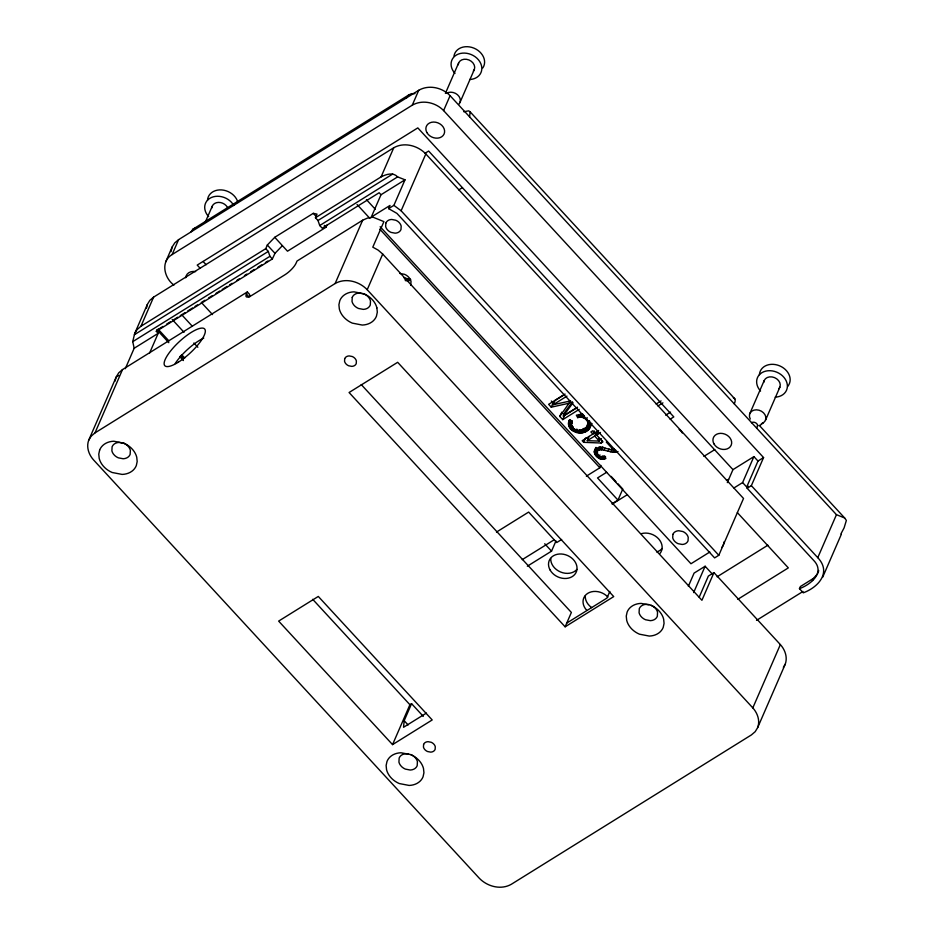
<?xml version="1.0" encoding="UTF-8"?>
<svg xmlns="http://www.w3.org/2000/svg" width="934" height="934" viewBox="0 0 934 934"><rect width="100%" height="100%" fill="white"/><g stroke="black" fill="none" stroke-linecap="round" stroke-linejoin="round"><path stroke-width="1.4" d="M589.424 421.456C589.693 433.738 567.02 433.026 572.285 420.942M125.284 368.708L134.169 348.265L132.745 341.646L134.613 333.718L147.292 304.566L149.802 300.386L153.608 297.129L393.751 147.759C404.212 141.805 417.837 145.552 425.822 153.947L743.522 498.464L718.806 555.286L714.615 557.902L396.927 213.384L388.614 208.632L390.003 205.445L371.277 217.085L381.002 194.739L405.006 179.807L397.615 176.888C393.156 171.984 386.092 174.296 381.072 176.911L315.447 217.739L317.992 220.506L319.743 225.538L322.183 228.176L379.146 192.743L381.002 194.739M584.1 415.572L579.559 414.649L576.336 415.186L577.737 417.65C582.746 415.256 590.265 420.884 587.369 426.254M423.289 716.366L411.579 703.664L404.177 720.698L403.546 727.294L426.418 713.074M569.577 419.67C562.642 434.614 593.592 438.525 590.44 422.133M599.511 447.211L596.873 452.5C597.13 455.827 601.356 458.244 604.251 456.282L605.909 458.442C601.122 461.069 594.713 456.889 594.281 451.717C596.686 443.241 607.929 450.013 613.556 449.954L606.306 442.086M250.137 296.557L249.378 294.175L247.323 291.945L122.517 369.572L118.711 372.841L116.201 377.009L88.66 440.334C86.173 447.199 88.847 454.706 93.563 459.937L479.189 878.123C487.174 886.518 500.811 890.265 511.272 884.311L751.391 734.93L755.209 731.661L757.719 727.493L785.249 664.167C787.747 657.303 785.074 649.795 780.357 644.577L713.938 572.612L708.357 576.068L699.204 597.165M146.51 308.162L147.292 304.566M410.785 285.395L411.007 281.274A9.994 7.986 23.5 0 0 404.62 274.351L399.729 273.405M757.719 727.493C760.206 720.628 757.532 713.121 752.816 707.89L367.202 289.727C359.216 281.321 345.58 277.585 335.131 283.527L94.988 432.897L91.17 436.166L88.66 440.334M818.161 572.846L818.686 570.452M817.542 573.896L813.421 578.426L800.38 586.54L799.457 588.665L803.287 592.821C818.604 587.159 831.645 572.227 817.764 557.668L751.356 485.668L763.568 457.567L443.603 110.597C435.758 102.366 422.343 99.354 412.256 105.192L172.125 254.562C160.239 261.578 164.244 278.005 173.911 285.092M171.027 251.666L172.171 246.985L174.763 242.898L178.592 239.653L418.736 90.283C428.823 84.457 442.237 87.457 450.083 95.688L836.455 514.681L844.651 517.961L846.367 520.425L844.102 527.862L840.904 533.909M115.022 381.165L116.201 377.009L118.665 375.48M469.58 116.832L470.129 111.835L468.646 110.831L463.789 111.753M756.75 428.251L757.626 425.285M315.447 217.739L317.011 214.12L313.287 213.337L274.748 237.306L267.311 245.035L265.746 248.654L140.929 326.281L137.123 329.55L134.613 333.718M713.938 572.612L701.924 600.282L382.707 254.071L378.165 250.125L372.794 247.16L383.909 221.615L373.086 217.225L367.517 218.077L362.661 220.202L297.035 261.03L296.101 263.154A11.593 3.362 -42.7 0 1 284.952 274.759L252.005 295.249A11.593 3.362 -42.7 0 1 246.401 294.07L247.323 291.945M165.703 261.894L172.171 246.985M140.929 326.281L153.608 297.129M172.125 254.562L178.592 239.653M94.988 432.897L122.517 369.572M205.352 222.058L212.24 206.227M149.592 353.064L158.173 333.345L156.317 331.337L156.784 330.274L162.96 326.433M274.748 237.306L287.497 251.199L326.036 227.231L326.97 225.071M381.072 176.911L393.751 147.759M412.256 105.192L418.736 90.283M335.131 283.527L362.661 220.202M388.614 208.632L393.891 205.352L405.006 179.807M445.401 93.388L458.594 63.033M443.603 110.597L450.083 95.688M718.806 555.286L401.118 210.78L425.822 153.947M367.202 289.727L382.707 254.071M459.948 102.565L474.297 69.571M392.549 744.62L432.197 719.951L318.296 596.441L278.647 621.098L392.549 744.62L409.909 704.715L411.579 703.664M565.093 394.078L548.62 404.329L551.247 407.177L553.103 402.928L551.34 401.025M569.88 401.083L553.185 404.702L555.041 400.441L564.229 394.72M579.208 409.384L562.735 419.635L559.781 416.436L561.171 413.248M577.317 407.341L563.295 416.062L565.152 411.801L572.46 401.783M559.781 416.436L570.604 400.978M562.735 419.635L564.58 415.373L577.527 407.329M568.654 421.806L569.857 419.646L572.285 421.421L571.363 423.079M568.421 422.95L569.81 419.751M568.421 424.141L570.277 419.88L571.76 423.511L569.915 427.76M568.678 425.344L570.522 421.094M569.168 426.558L571.024 422.296M571.176 423.884L572.098 421.748M571.164 424.666L572.087 422.542M570.896 428.963L572.285 425.776M571.923 429.967L573.313 426.78M577.737 417.65L579.127 414.462M573.021 430.843L573.955 428.718M578.963 417.311L580.353 414.124M580.154 417.159L581.543 413.96M574.212 431.601L575.134 429.477M581.298 417.171L582.688 413.984M575.484 432.244L576.873 429.045M582.419 417.381L583.341 415.245M576.803 432.722L577.726 430.597M583.481 417.743L584.404 415.618M578.146 433.037L579.535 429.85M579.512 433.189L580.901 429.99M586.26 419.74L587.182 417.615M580.901 433.154L582.758 428.893L588.128 427.06L591.759 423.464L589.914 427.725M582.291 432.956L584.135 428.694M583.645 432.582L585.501 428.321M588 422.95L588.922 420.814M586.073 427.76L587.463 424.573M588.105 423.803L589.494 420.615M584.976 432.033L586.832 427.772M586.272 431.321L588.128 427.06M588.362 429.687L590.218 425.425M590.767 425.554L591.689 423.429M598.39 430.656L596.534 434.905L602.955 441.864L601.099 443.02L583.668 442.342L585.525 438.081L588.432 438.198M600.235 438.957L599.313 441.082L587.252 440.685L589.109 436.423M594.257 430.901L592.868 434.088L590.872 431.928L592.716 430.772L594.724 432.944M587.252 440.685L594.678 436.061L596.534 431.8L598.39 433.82M594.444 450.702L595.822 447.503M594.281 451.717L596.137 447.468L597.27 450.795L595.413 455.045M527.336 566.202L551.539 551.153L555.975 540.938M594.386 452.815L596.242 448.553M594.76 453.924L596.616 449.663M596.873 452.5L599.056 447.047L598.986 449.593M601.099 443.02L602.021 440.895M596.336 456.189L597.725 453.002M598.122 450.398L599.523 449.896L600.901 446.697M597.421 457.228L598.344 455.103M599.523 449.896L601.403 449.803L602.792 446.615M598.542 458.057L599.932 454.87M599.71 458.676L600.632 456.551M601.403 449.803L604.158 450.211L605.08 448.075M600.924 459.084L602.313 455.885M602.161 459.259L603.551 456.072M603.399 459.213L604.788 456.026M586.354 476.177L599.85 467.782L600.889 465.401M604.648 458.944L605.582 456.819M604.158 450.211L608.151 451.169L609.085 449.044M608.151 451.169L610.859 451.834L612.249 448.635M610.859 451.834L613.019 452.196L614.409 449.009M613.019 452.196L614.817 452.289L615.751 450.165M611.898 503.881L617.969 500.099L622.78 489.031L617.911 483.765M565.128 626.807L613.72 596.592L397.662 362.299L349.071 392.513L565.128 626.807L571.375 612.447L361.236 384.574M609.855 591.42L606.96 598.075L566.751 623.083M749.804 413.645L764.152 380.652M727.317 482.621L732.956 469.639L753.901 456.609L757.988 461.046L746.698 487.011L742.612 482.574L753.901 456.609M688.358 586.283L694.09 573.102L705.123 566.249L711.977 573.686M765.506 420.183L779.855 387.201M693.647 592.588L705.123 566.249M799.457 588.665C811.039 584.369 825.481 572.472 813.572 560.272L747.165 488.272L748.099 486.135L746.698 487.011M817.764 557.668L836.455 514.681M752.816 707.89L780.357 644.577M812.498 580.551L813.421 578.426M822.656 577.27L841.347 534.283M156.317 331.337L272.354 258.963L274.981 253.336L282.395 245.654M783.369 667.308L785.249 664.167M190.886 232.017L192.836 229.274L408.543 95.093L411.404 93.669L414.965 93.633M406.594 97.837L408.543 95.093M563.295 416.062L573.044 402.706M587.93 423.511L589.214 422.005M759.821 425.53L763.171 422.904M319.743 225.538L397.615 176.888M424.923 153.351L428.636 151.039L673.811 416.914L670.145 419.191M134.391 334.711L268.291 251.421L265.746 248.654M317.992 220.506L392.712 174.028M132.745 341.646L269.926 256.313L268.291 251.421M166.661 324.121L170.362 321.81M174.063 319.498L177.775 317.186M180.239 315.645L185.177 312.575M187.641 311.034L192.579 307.951M195.054 306.41L197.518 304.869M201.219 302.558L204.931 300.246M208.632 297.934L212.333 295.634M216.034 293.323L219.735 291.011M222.21 289.47L227.149 286.388M229.612 284.847L232.087 283.306M237.026 280.235L239.489 278.694M244.428 275.612L246.891 274.071M250.604 271.759L254.305 269.447M258.006 267.136L261.707 264.824M265.408 262.524L267.883 260.983M134.169 348.265L158.173 333.345M458.769 189.917L462.47 187.617M553.185 404.702L566.973 396.121M598.659 430.481L582.186 440.731L583.668 442.342M596.534 434.905L600.48 432.454M656.112 403.99L661.062 400.919M657.968 405.94L662.918 402.869M665.662 415.151L670.554 412.104M496.491 532.076L528.644 512.077L556.734 542.537L561.649 539.478M606.68 472.265L597.538 477.951L617.969 500.099M522.234 559.653L554.387 539.654M612.646 503.823L627.461 494.611M703.909 456.376L714.79 449.604M757.988 461.046L763.568 457.567M733.984 487.945L742.612 482.574M747.165 488.272L751.356 485.668M709.817 552.017L690.962 563.751L380.161 226.717M717.102 576.792L767.911 545.187M737.802 599.313L788.331 567.884L737.358 512.614M756.517 620.363L802.995 591.456M618.028 451.484L614.817 452.289M192.836 229.274L195.696 227.838M569.682 403.103L551.247 407.177M598.589 438.595L601.496 438.711M410.656 279.383L403.92 277.83M410.295 280.235L404.667 279.032M405.239 280.597L407.691 280.795A9.515 7.612 23.5 0 0 410.014 280.445M648.733 604.531L646.27 604.333A9.515 7.612 23.5 0 0 639.288 608.676L639.078 612.797A9.994 7.986 23.5 0 0 645.464 619.721L650.356 620.666A9.515 7.612 23.5 0 0 657.326 616.323L657.548 612.202A9.994 7.986 23.5 0 0 651.161 605.279L641.086 603.399A19.042 15.224 23.5 0 0 627.123 612.085L626.259 616.09L626.691 620.339A19.988 15.983 23.5 0 0 639.463 634.186L649.247 636.066A19.042 15.224 23.5 0 0 663.21 627.391L664.062 623.387L663.642 619.137A19.988 15.983 23.5 0 0 650.87 605.29M408.602 753.901L406.138 753.703A9.515 7.612 23.5 0 0 399.157 758.046L398.935 762.167A9.994 7.986 23.5 0 0 405.321 769.091L410.213 770.036A9.515 7.612 23.5 0 0 417.194 765.693L417.416 761.572A9.994 7.986 23.5 0 0 411.03 754.649L400.955 752.769A19.042 15.224 23.5 0 0 386.991 761.455L386.127 765.46L386.548 769.709A19.988 15.983 23.5 0 0 399.32 783.556L409.104 785.436A19.042 15.224 23.5 0 0 423.067 776.761L423.931 772.757L423.499 768.507A19.988 15.983 23.5 0 0 410.738 754.66M123.977 443.37L119.085 442.424A9.515 7.612 23.5 0 0 112.103 446.767L111.882 450.888A9.994 7.986 23.5 0 0 118.268 457.812L123.16 458.757A9.515 7.612 23.5 0 0 130.141 454.414L130.363 450.293A9.994 7.986 23.5 0 0 123.977 443.37M393.891 205.352L401.118 210.78M267.311 245.035L274.981 253.336M470.129 111.835L734.824 398.865M759.26 425.367L844.651 517.961M732.956 469.639L417.813 127.888L197.214 265.093L200.18 268.315M594.678 436.061L599.313 441.082M366.42 199.619L375.293 209.239M561.638 412.186L564.58 415.373M611.105 476.375L615.973 481.652M357.057 204.499L369.887 218.404M379.753 229.11L599.85 467.782M324.332 225.386L326.036 227.231M544.72 543.751L551.539 551.153M269.926 256.313L272.354 258.963M246.401 294.07L249.098 297M203.145 261.497L206.11 264.719M201.674 302.826L212.52 314.583M181.57 314.606L192.416 326.363M172.206 319.475L184.033 332.306M193.898 343L197.845 347.273M158.091 329.153L168.937 340.922M181.756 354.815L184.71 358.026M156.97 329.854L168.809 342.685M180.636 355.515L183.601 358.714M179.655 356.484L183.426 360.559M312.692 599.301L409.909 704.715M404.177 720.698L408.088 724.936M313.287 213.337L316.147 216.466M376.881 307.846L377.313 312.166L376.437 316.229A19.345 15.469 23.5 0 1 362.252 325.055L352.316 323.129A20.303 16.24 23.5 0 1 339.346 309.061L338.914 304.741L339.789 300.678A19.345 15.469 23.5 0 1 353.974 291.852L363.91 293.778A20.303 16.24 23.5 0 1 376.881 307.846M207.5 200.261A15.843 12.679 23.5 0 1 221.673 189.929A15.843 12.679 23.5 0 1 237.913 202.515M208.632 216.618A15.843 12.679 23.5 0 1 211.388 197.506A15.843 12.679 23.5 0 1 233.804 205.503M211.843 207.967A8.499 6.795 23.5 0 1 218.381 202.398A8.499 6.795 23.5 0 1 227.452 207.348M446.592 93.307A8.499 6.795 23.5 0 1 457.473 94.719A8.499 6.795 23.5 0 1 459.026 104.083M458.209 64.773A8.499 6.795 23.5 0 1 469.008 59.998A8.499 6.795 23.5 0 1 473.363 71.089M453.994 55.958A15.843 12.679 23.5 0 1 474.005 48.171A15.843 12.679 23.5 0 1 482.796 67.96M454.998 73.424A15.843 12.679 23.5 0 1 458.314 54.09A15.843 12.679 23.5 0 1 480.718 63.419A15.843 12.679 23.5 0 1 469.627 79.518M751.45 422.717A3.864 3.094 23.5 0 1 755.571 422.787A3.864 3.094 23.5 0 1 757.707 426.126M750.294 419.062A8.499 6.795 23.5 0 1 753.913 410.154A8.499 6.795 23.5 0 1 765.016 414.778A8.499 6.795 23.5 0 1 761.397 423.686M763.755 382.403A8.499 6.795 23.5 0 1 774.566 377.628A8.499 6.795 23.5 0 1 778.921 388.719M759.412 374.697A15.843 12.679 23.5 0 1 779.551 365.801A15.843 12.679 23.5 0 1 787.677 386.466M760.556 391.042A15.843 12.679 23.5 0 1 763.86 371.709A15.843 12.679 23.5 0 1 786.276 381.049A15.843 12.679 23.5 0 1 775.185 397.148M679.123 429.547A9.597 7.67 23.5 0 1 682.299 432.979M733.342 397.861A23.362 6.771 -42.7 0 1 734.276 403.885M185.738 277.748A9.667 7.729 23.5 0 1 195.603 271.607M662.078 548.515A14.687 11.745 23.5 0 1 656.579 551.924M576.943 569.401A14.687 11.745 23.5 0 1 560.575 572.005A14.687 11.745 23.5 0 1 550.756 558.485M591.736 607.614A14.687 11.745 23.5 0 1 585.279 595.927M726.454 480.286A14.687 11.745 23.5 0 1 728.567 479.469M724.002 541.918A14.687 11.745 23.5 0 1 721.713 547.558M641.448 533.653A14.687 11.745 23.5 0 1 658.517 538.743A14.687 11.745 23.5 0 1 659.848 553.617M586.68 610.276A14.687 11.745 23.5 0 1 587.766 593.335A14.687 11.745 23.5 0 1 607.906 597.071M175.207 363.524A27.063 7.846 -42.7 0 1 203.74 338.096M99.646 450.048L98.77 454.111L99.202 458.431A20.303 16.24 23.5 0 0 112.173 472.499L122.12 474.414A19.345 15.469 23.5 0 0 136.306 465.599L137.181 461.536L136.749 457.216A20.303 16.24 23.5 0 0 123.767 443.148L113.831 441.233A19.345 15.469 23.5 0 0 99.646 450.048M352.235 297.397L352.025 301.519A9.994 7.986 23.5 0 0 358.411 308.442L363.303 309.387A9.515 7.612 23.5 0 0 370.284 305.044L370.494 300.923A9.994 7.986 23.5 0 0 364.108 294L359.216 293.054A9.515 7.612 23.5 0 0 352.235 297.386M344.693 358.703L344.553 361.341A6.398 5.114 23.5 0 0 348.639 365.766L351.768 366.373A6.094 4.868 23.5 0 0 356.239 363.595L356.379 360.956A6.398 5.114 23.5 0 0 352.293 356.531L349.164 355.924A6.094 4.868 23.5 0 0 344.693 358.703M385.835 223.109L385.649 226.565A8.394 6.713 23.5 0 0 391.019 232.379L395.129 233.173A7.997 6.398 23.5 0 0 400.99 229.53L401.176 226.063A8.394 6.713 23.5 0 0 395.806 220.249L391.696 219.455A7.997 6.398 23.5 0 0 385.835 223.109M423.592 744.456L423.452 747.095A6.398 5.114 23.5 0 0 427.538 751.52L430.667 752.127A6.094 4.868 23.5 0 0 435.139 749.348L435.279 746.71A6.398 5.114 23.5 0 0 431.193 742.273L428.064 741.678A6.094 4.868 23.5 0 0 423.592 744.456M672.889 534.388L672.714 537.856A8.394 6.713 23.5 0 0 678.072 543.67L682.182 544.464A7.997 6.398 23.5 0 0 688.043 540.821L688.23 537.354A8.394 6.713 23.5 0 0 682.871 531.539L678.761 530.745A7.997 6.398 23.5 0 0 672.889 534.388M713.938 443.837A9.667 7.729 23.5 0 0 730.166 446.849A9.667 7.729 23.5 0 0 722.811 433.528A9.667 7.729 23.5 0 0 713.938 443.837M426.873 132.546A9.667 7.729 23.5 0 0 443.101 135.558A9.667 7.729 23.5 0 0 435.746 122.237A9.667 7.729 23.5 0 0 426.873 132.546M550.056 569.938A14.687 11.745 23.5 0 0 574.725 574.503A14.687 11.745 23.5 0 0 563.541 554.259A14.687 11.745 23.5 0 0 550.056 569.938M178.277 362.229A27.063 7.846 -42.7 0 0 204.92 329.352A27.063 7.846 -42.7 0 0 171.062 350.402A27.063 7.846 -42.7 0 0 178.277 362.229"/></g></svg>
